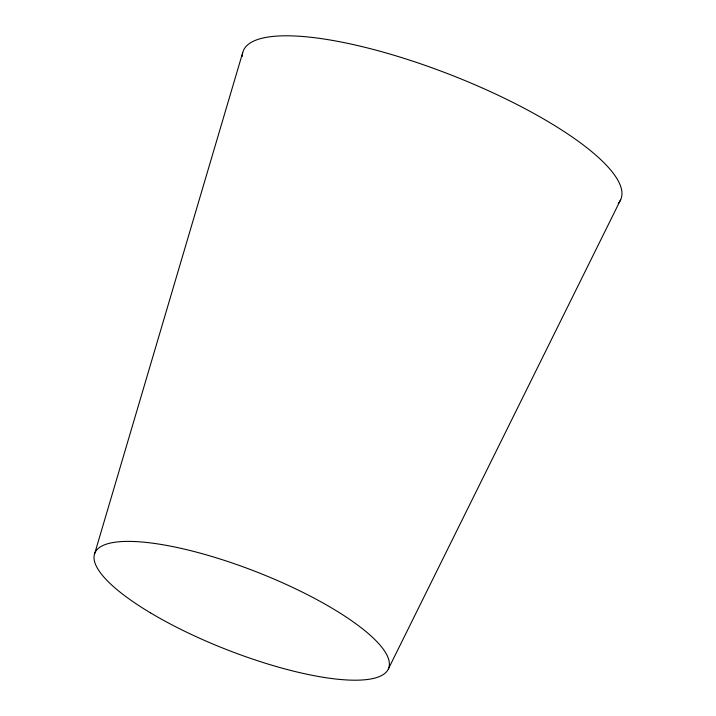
<?xml version="1.0" encoding="UTF-8"?>
<svg xmlns="http://www.w3.org/2000/svg" width="716" height="716" viewBox="0 0 716 716"><rect width="100%" height="100%" fill="white"/><g stroke="black" fill="none" stroke-linecap="round" stroke-linejoin="round"><path stroke-width="1.07" d="M94.422 554.479L242.706 52.617M388.394 668.878L620.674 199.692M242.223 56.519A202.843 53.521 21.4 0 1 450.955 74.929A202.843 53.521 21.4 0 1 618.221 203.46M150.405 612.815A157.771 41.626 21.4 0 0 387.884 669.872A157.771 41.626 21.4 0 0 186.867 549.718A157.771 41.626 21.4 0 0 150.405 612.815"/></g></svg>
